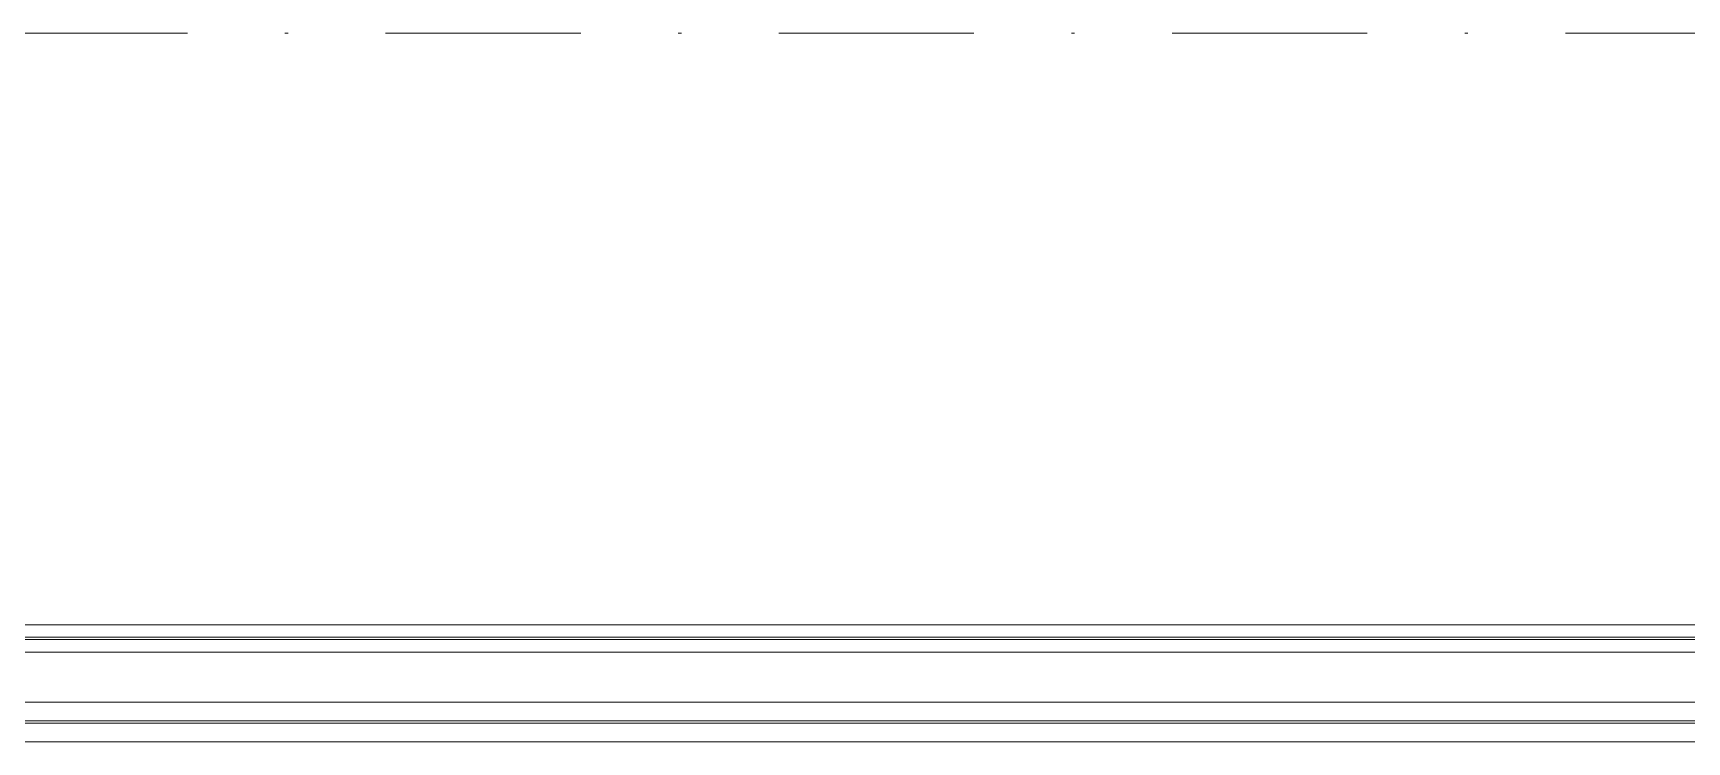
# Model space of a CAD drawing. Extents: x -2598 to 23780, y 0 to 8114.
# Drawn here: x 9311 to 9364, y 322.3 to 345 of the extents above; entities that cross this region are included whole.
import ezdxf

# ---------------------------------------------------------------- set-up
doc = ezdxf.new("R2010")
doc.units = 0
doc.header["$LTSCALE"] = 25
doc.header["$MEASUREMENT"] = 0
doc.linetypes.add('DASHDOT2', pattern=[0.5, 0.25, -0.125, 0, -0.125])
for name, color, linetype, lineweight in [('10', 9, 'Continuous', 9), ('15', 9, 'Continuous', 9), ('24', 9, 'DASHDOT2', 9)]:
    doc.layers.add(name, color=color, linetype=linetype, lineweight=lineweight)

# ---------------------------------------------------------------- blocks, each defined once
blk = doc.blocks.new('*U422')
at = {"layer": '15'}
for p, q in [((-1.469, -18.947), (-170.634, -18.947)), ((1.469, -18.947), (62.699, -18.947)), ((-1.469, -19.347), (-170.634, -19.347)), ((-1.469, -19.423), (-170.634, -19.423)), ((1.469, -19.347), (62.699, -19.347)), ((1.469, -19.423), (62.699, -19.423)), ((-1.469, -19.823), (-170.634, -19.823)), ((1.469, -19.823), (62.699, -19.823)), ((-1.469, -21.423), (-170.634, -21.423)), ((1.469, -21.423), (62.699, -21.423)), ((-1.469, -22.023), (-170.634, -22.023)), ((-1.469, -22.099), (-170.634, -22.099)), ((1.469, -22.023), (62.699, -22.023)), ((1.469, -22.099), (62.699, -22.099)), ((-1.469, -22.699), (-170.634, -22.699)), ((1.469, -22.699), (62.699, -22.699))]:
    blk.add_line(p, q, dxfattribs=at)

msp = doc.modelspace()

# ---------------------------------------------------------------- linework, layer by layer
at = {"layer": '24'}
msp.add_lwpolyline([(6827.5, 345), (11027.5, 345)], dxfattribs=at)

# ---------------------------------------------------------------- block references
at = {"layer": '10'}
for p in [(9267.5, 345), (9500.833, 345)]:
    msp.add_blockref('*U422', p, dxfattribs=at)

doc.saveas('drawing.dxf')
